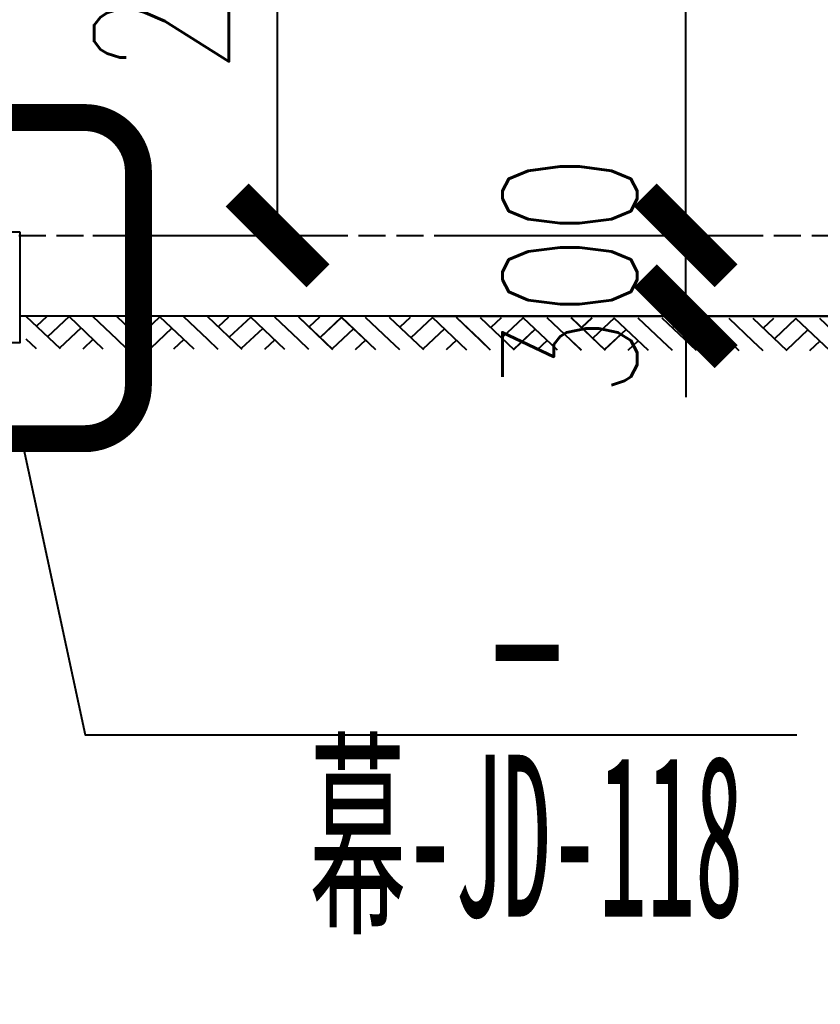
# Model space of a CAD drawing. Extents: x 220580 to 2027826, y -309201 to 71987.
# Drawn here: x 390370 to 393339, y -168132 to -164479 of the extents above; entities that cross this region are included whole.
import ezdxf
from ezdxf.enums import TextEntityAlignment as Align

# ---------------------------------------------------------------- set-up
doc = ezdxf.new("R2010")
doc.units = 0
doc.linetypes.add('DASH', pattern=[0.35, 0.25, -0.1])
doc.linetypes.add('ZN-DOT', pattern=[0.25, 0, -0.25])
for name, color, linetype in [('!ZN1-填充-8', 8, 'Continuous'), ('!ZN3-铝板幕墙-3', 3, 'Continuous'), ('!ZN6-层高线-8', 8, 'ZN-DOT'), ('3索引', 3, 'Continuous'), ('A-HATCH-2', 251, 'Continuous'), ('A-SFCE', 30, 'Continuous'), ('DIM', 173, 'Continuous')]:
    doc.layers.add(name, color=color, linetype=linetype)
doc.styles.add('DHTEXT-1', font='ROMANS.shx', dxfattribs={"width": 0.7, "bigfont": 'CHINESE.shx'})
doc.styles.add('中南符号', font='simhei.ttf')
doc.dimstyles.new('ZN200', dxfattribs={"dimscale": 200, "dimtxt": 2.5, "dimasz": 1.5, "dimexe": 1, "dimexo": 2, "dimgap": 0.9, "dimtad": 1, "dimdec": 0, "dimdsep": 46, "dimtxsty": 'DHTEXT-1', "dimblk": 'ARCHTICK', "dimcen": 2.5, "dimclrd": 173, "dimclre": 173, "dimclrt": 7, "dimazin": 2, "dimtfac": 1, "dimtdec": 0, "dimtix": 1, "dimtmove": 2, "dimatfit": 3, "dimfxl": 0, "dimtolj": 1, "dimtzin": 0, "dimarcsym": 0})

# ---------------------------------------------------------------- blocks, each defined once
blk = doc.blocks.new('_ArchTick')
at = {"color": 0, "linetype": 'ByBlock', "const_width": 0.4}
blk.add_lwpolyline([(-0.5, -0.5), (0.5, 0.5)], dxfattribs=at)
blk = doc.blocks.new('*D623')
at = {"layer": 'Defpoints', "color": 0, "ltscale": 2, "transparency": 16777216}
for p in [(391506.8, -165279.4), (392840.2, -165279.4), (391506.8, -165579.4)]:
    blk.add_point(p, dxfattribs=at)
at = {"layer": 'DIM', "color": 173, "linetype": 'ByBlock', "lineweight": -2, "ltscale": 2, "transparency": 16777216}
for p, q in [((392840.2, -165279.4), (392840.2, -164979.4)), ((391906.8, -165279.4), (393040.2, -165279.4)), ((392840.2, -165579.4), (392840.2, -165279.4)), ((391906.8, -165579.4), (393040.2, -165579.4)), ((392840.2, -165579.4), (392840.2, -165879.4))]:
    blk.add_line(p, q, dxfattribs=at)
at = {"layer": 'DIM', "color": 173, "lineweight": -2, "ltscale": 2, "transparency": 16777216, "xscale": 300, "yscale": 300, "zscale": 300}
for p, rotation in [((392840.2, -165279.4), 270), ((392840.2, -165579.4), 90)]:
    blk.add_blockref('_ArchTick', p, dxfattribs=dict(at, rotation=rotation))
at = {"layer": 'DIM', "color": 7, "ltscale": 2, "transparency": 16777216, "insert": (392410.2, -165429.4), "char_height": 500, "attachment_point": 5, "rotation": 90, "style": 'DHTEXT-1'}
blk.add_mtext('\\A1;300', dxfattribs=at)
blk = doc.blocks.new('*D624')
at = {"layer": 'Defpoints', "color": 0, "ltscale": 2, "transparency": 16777216}
for p in [(391506.8, -153579.4), (392840.2, -153579.4), (391506.8, -165279.4)]:
    blk.add_point(p, dxfattribs=at)
at = {"layer": 'DIM', "color": 173, "linetype": 'ByBlock', "lineweight": -2, "ltscale": 2, "transparency": 16777216}
for p, q in [((391906.8, -153579.4), (393040.2, -153579.4)), ((392840.2, -165279.4), (392840.2, -153579.4)), ((391906.8, -165279.4), (393040.2, -165279.4))]:
    blk.add_line(p, q, dxfattribs=at)
at = {"layer": 'DIM', "color": 173, "lineweight": -2, "ltscale": 2, "transparency": 16777216, "xscale": 300, "yscale": 300, "zscale": 300}
for p, rotation in [((392840.2, -153579.4), 90), ((392840.2, -165279.4), 270)]:
    blk.add_blockref('_ArchTick', p, dxfattribs=dict(at, rotation=rotation))
at = {"layer": 'DIM', "color": 7, "ltscale": 2, "transparency": 16777216, "insert": (392410.2, -159429.4), "char_height": 500, "attachment_point": 5, "rotation": 90, "style": 'DHTEXT-1'}
blk.add_mtext('\\A1;11700', dxfattribs=at)
blk = doc.blocks.new('*D626')
at = {"layer": 'Defpoints', "color": 0, "ltscale": 2, "transparency": 16777216}
for p in [(392306.8, -150779.4), (393640.2, -150779.4), (392306.8, -165579.4)]:
    blk.add_point(p, dxfattribs=at)
at = {"layer": 'DIM', "color": 173, "linetype": 'ByBlock', "lineweight": -2, "ltscale": 2, "transparency": 16777216}
for p, q in [((392706.8, -150779.4), (393840.2, -150779.4)), ((393640.2, -165579.4), (393640.2, -150779.4)), ((392706.8, -165579.4), (393840.2, -165579.4))]:
    blk.add_line(p, q, dxfattribs=at)
at = {"layer": 'DIM', "color": 173, "lineweight": -2, "ltscale": 2, "transparency": 16777216, "xscale": 300, "yscale": 300, "zscale": 300}
for p, rotation in [((393640.2, -150779.4), 90), ((393640.2, -165579.4), 270)]:
    blk.add_blockref('_ArchTick', p, dxfattribs=dict(at, rotation=rotation))
at = {"layer": 'DIM', "color": 7, "ltscale": 2, "transparency": 16777216, "insert": (393210.2, -158179.4), "char_height": 500, "attachment_point": 5, "rotation": 90, "style": 'DHTEXT-1'}
blk.add_mtext('\\A1;14800', dxfattribs=at)
blk = doc.blocks.new('*D628')
at = {"layer": 'Defpoints', "color": 0, "ltscale": 2, "transparency": 16777216}
for p in [(390241.3, -162879.4), (391326.4, -162879.4), (390241.3, -165279.4)]:
    blk.add_point(p, dxfattribs=at)
at = {"layer": 'DIM', "color": 173, "linetype": 'ByBlock', "lineweight": -2, "ltscale": 2, "transparency": 16777216}
for p, q in [((390641.3, -162879.4), (391526.4, -162879.4)), ((391326.4, -165279.4), (391326.4, -162879.4)), ((390641.3, -165279.4), (391526.4, -165279.4))]:
    blk.add_line(p, q, dxfattribs=at)
at = {"layer": 'DIM', "color": 173, "lineweight": -2, "ltscale": 2, "transparency": 16777216, "xscale": 300, "yscale": 300, "zscale": 300}
for p, rotation in [((391326.4, -162879.4), 90), ((391326.4, -165279.4), 270)]:
    blk.add_blockref('_ArchTick', p, dxfattribs=dict(at, rotation=rotation))
at = {"layer": 'DIM', "color": 7, "ltscale": 2, "transparency": 16777216, "insert": (390896.4, -164079.4), "char_height": 500, "attachment_point": 5, "rotation": 90, "style": 'DHTEXT-1'}
blk.add_mtext('\\A1;2400', dxfattribs=at)
blk = doc.blocks.new('$LinePat$素土夯实')
at = {"color": 0}
for p, q in [((0, -210), (210, 0)), ((120, -300), (420, 0)), ((420, 0), (607.5, -187.5)), ((495, -300), (795, 0)), ((615, 0), (705, -90)), ((315, -105), (502.5, -292.5)), ((210, -210), (300, -300)), ((705, -300), (795, -210))]:
    blk.add_line(p, q, dxfattribs=at)
blk = doc.blocks.new('20250911173917', base_point=(58371.6, -166296.5))
at = {"layer": '!ZN3-铝板幕墙-3', "ltscale": 20}
for p, q in [((58514.6, -166184.7), (58328.7, -166184.7)), ((58516.6, -166592.7), (58516.6, -166186.7)), ((58514.6, -166594.7), (58161.6, -166594.7))]:
    blk.add_line(p, q, dxfattribs=at)
for centre, start, end in [((58514.6, -166186.7), 0, 90), ((58514.6, -166592.7), 270, 0)]:
    blk.add_arc(centre, 2, start, end, dxfattribs=at)
blk = doc.blocks.new('20250910150331')
at = {"layer": 'A-SFCE', "color": 8}
blk.add_lwpolyline([(5085.5, -200), (864.8, -200)], dxfattribs=at)
at = {"layer": 'A-HATCH-2', "color": 8, "xscale": -0.4237928464270466, "yscale": 0.4, "zscale": 0.4, "rotation": 359.847208730931}
for p in [(1223.7, -201.8), (1560.6, -202.7), (1897.5, -203.6), (2234.4, -204.5), (2571.3, -205.4), (2908.2, -206.3), (3245.2, -207.2), (3582.1, -208.1), (3919, -209)]:
    blk.add_blockref('$LinePat$素土夯实', p, dxfattribs=at)
at = {"layer": '!ZN1-填充-8', "ltscale": 40}
blk.add_blockref('20250911173917', (719.8, 0), dxfattribs=at)
blk = doc.blocks.new('中南-指向索引')
blk.add_wipeout([(0, 5), (-0.523, 4.973), (-1.04, 4.891), (-1.545, 4.755), (-2.034, 4.568), (-2.5, 4.33), (-2.939, 4.045), (-3.346, 3.716), (-3.716, 3.346), (-4.045, 2.939), (-4.33, 2.5), (-4.568, 2.034), (-4.755, 1.545), (-4.891, 1.04), (-4.973, 0.523), (-5, 0), (-4.973, -0.523), (-4.891, -1.04), (-4.755, -1.545), (-4.568, -2.034), (-4.33, -2.5), (-4.045, -2.939), (-3.716, -3.346), (-3.346, -3.716), (-2.939, -4.045), (-2.5, -4.33), (-2.034, -4.568), (-1.545, -4.755), (-1.04, -4.891), (-0.523, -4.973), (0, -5), (0.523, -4.973), (1.04, -4.891), (1.545, -4.755), (2.034, -4.568), (2.5, -4.33), (2.939, -4.045), (3.346, -3.716), (3.716, -3.346), (4.045, -2.939), (4.33, -2.5), (4.568, -2.034), (4.755, -1.545), (4.891, -1.04), (4.973, -0.523), (5, 0), (4.973, 0.523), (4.891, 1.04), (4.755, 1.545), (4.568, 2.034), (4.33, 2.5), (4.045, 2.939), (3.716, 3.346), (3.346, 3.716), (2.939, 4.045), (2.5, 4.33), (2.034, 4.568), (1.545, 4.755), (1.04, 4.891), (0.523, 4.973)])
blk.add_line((-5, 0), (5, 0))
at = {"color": 0, "style": '中南符号', "flags": 8}
blk.add_attdef('编号', text='', height=3, dxfattribs=at).set_placement((0, 0.365), align=Align.CENTER)
at = {"color": 0, "style": '中南符号', "width": 0.932285, "flags": 8}
blk.add_attdef('图号', text='', height=3, dxfattribs=at).set_placement((-4.037, -3.373), (4.008, -3.373), align=Align.FIT)

msp = doc.modelspace()

# ---------------------------------------------------------------- linework, layer by layer
at = {"layer": '!ZN6-层高线-8', "linetype": 'DASH', "ltscale": 400}
msp.add_line((386867.3, -165279.4), (396235, -165279.4), dxfattribs=at)
at = {"layer": 'A-SFCE', "color": 8}
msp.add_lwpolyline([(394593.1, -165579.4), (390372.5, -165579.4)], dxfattribs=at)

# ---------------------------------------------------------------- block references
at = {"layer": 'A-HATCH-2', "color": 8, "xscale": -0.4237928464270466, "yscale": 0.4, "zscale": 0.4, "rotation": 359.847208730931}
for p in [(391742.1, -165583.8), (392079, -165584.7), (392415.9, -165585.6), (392752.8, -165586.5), (393089.7, -165587.4), (393426.6, -165588.3)]:
    msp.add_blockref('$LinePat$素土夯实', p, dxfattribs=at)

# ---------------------------------------------------------------- dimensions: what is measured, and where the dimension line sits
at = {"layer": 'DIM', "ltscale": 2}
for p1, p2, picture, middle in [((392306.8, -165579.4), (392306.8, -150779.4), '*D626', (393210.2, -158179.4)), ((391506.8, -165279.4), (391506.8, -153579.4), '*D624', (392410.2, -159429.4)), ((391506.8, -165579.4), (391506.8, -165279.4), '*D623', (392410.2, -165429.4))]:
    dim = msp.add_aligned_dim(p1=p1, p2=p2, distance=-1333.3, dimstyle='ZN200', dxfattribs=at)
    dim.commit()
    dim.dimension.update_dxf_attribs({"geometry": picture, "text_midpoint": middle})
dim = msp.add_linear_dim(base=(391326.4, -162879.4), p1=(390241.3, -165279.4), p2=(390241.3, -162879.4), angle=90, dimstyle='ZN200', dxfattribs=at)
dim.commit()
dim.dimension.update_dxf_attribs({"geometry": '*D628', "text_midpoint": (390896.4, -164079.4)})

# ---------------------------------------------------------------- next in the draw order: block references
at = {"ltscale": 200}
msp.add_blockref('20250910150331', (389507.7, -165379.4), dxfattribs=at)

# ---------------------------------------------------------------- next in the draw order: linework, layer by layer
at = {"layer": '3索引', "linetype": 'DASH', "ltscale": 1000, "const_width": 100}
msp.add_lwpolyline([(389457.5, -164842.3), (390610.5, -164842.3, -0.414214), (390810.5, -165042.3), (390810.5, -165833.5, -0.414214), (390610.5, -166033.5), (389457.5, -166033.5, -0.414214), (389257.5, -165833.5), (389257.5, -165042.3, -0.414214)], format="xyb", close=True, dxfattribs=at)
at = {"layer": '3索引'}
msp.add_lwpolyline([(390376.4, -166033.5), (390612.5, -167131.6), (391954.1, -167131.6)], dxfattribs=at)

# ---------------------------------------------------------------- next in the draw order: block references
at = {"layer": '3索引', "color": 7}
ref = msp.add_blockref('中南-指向索引', (392252.2, -167131.6), dxfattribs=dict(at, xscale=200, yscale=200, zscale=200))
ref.add_attrib('编号', '-', dxfattribs={"layer": '0', "color": 0, "height": 600, "style": '中南符号'}).set_placement((392252.2, -167058.5), align=Align.CENTER)
ref.add_attrib('图号', '幕-JD-118', dxfattribs={"layer": '0', "color": 0, "height": 600, "style": '中南符号', "width": 0.414349}).set_placement((391444.8, -167806.2), (393053.8, -167806.2), align=Align.FIT)

doc.saveas('drawing.dxf')
